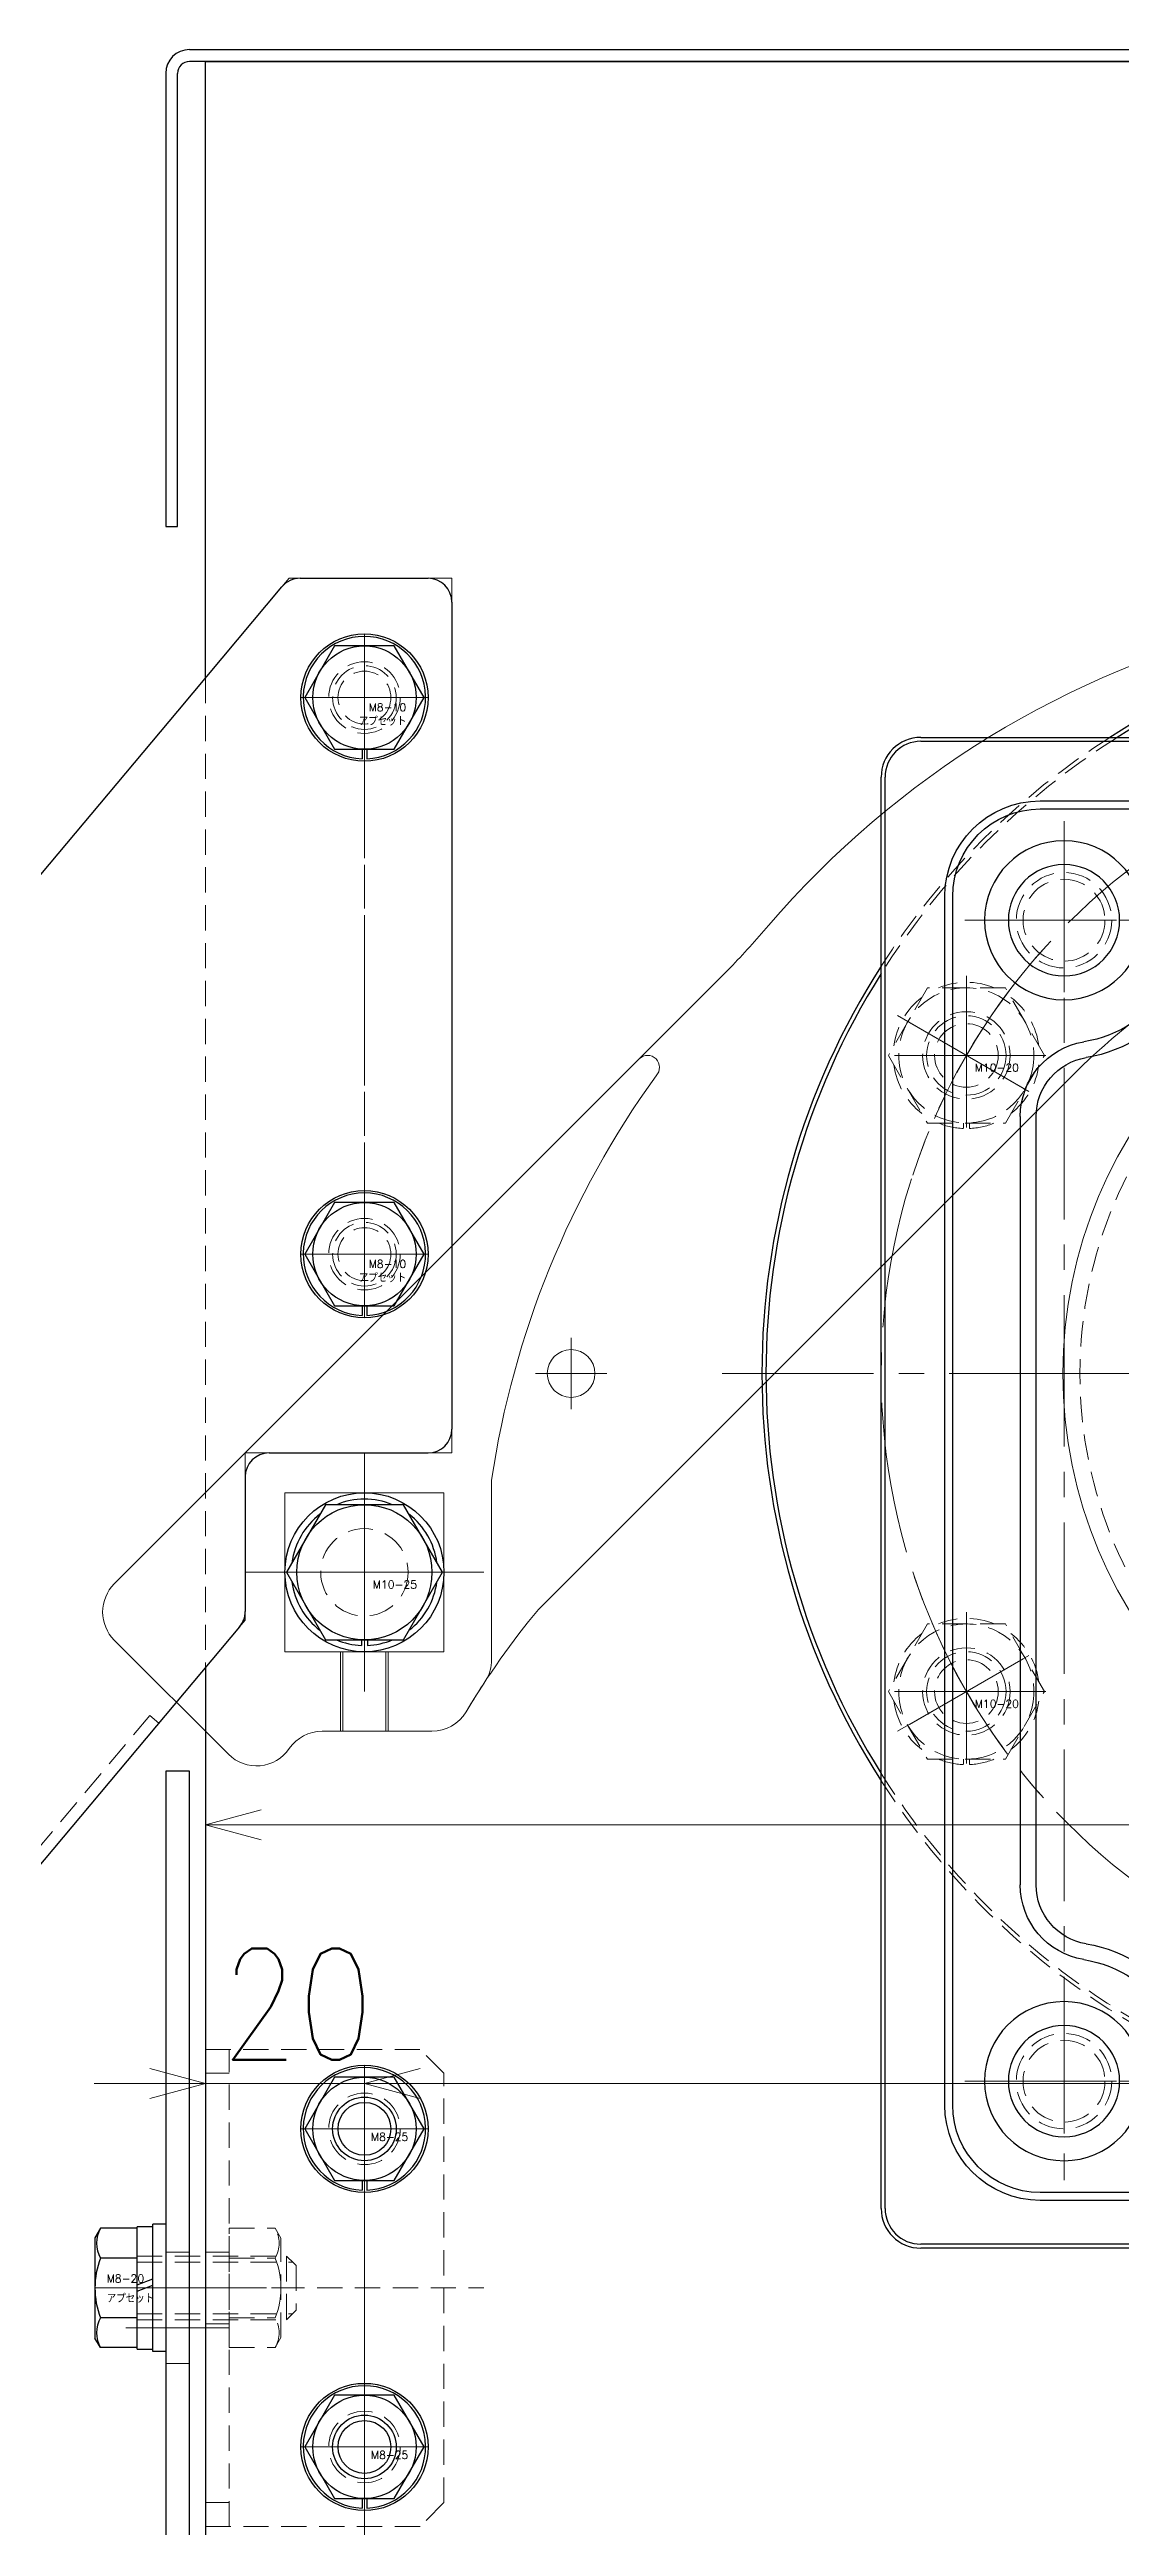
# Model space of a CAD drawing. Header units: millimetres. Extents: x 0 to 10987, y 0 to 7892.
# Drawn here: x 1537.4 to 1672.1, y 2193.9 to 2505.4 of the extents above; entities that cross this region are included whole.
import ezdxf
from ezdxf import colors
from ezdxf.entities.mleader import LeaderData, LeaderLine
from ezdxf.enums import TextEntityAlignment as Align
from ezdxf.math import Vec2, Vec3

# ---------------------------------------------------------------- set-up
doc = ezdxf.new("R2010")
doc.units = ezdxf.units.MM
doc.linetypes.add('CENTER2', pattern=[28.575, 19.05, -3.175, 3.175, -3.175])
doc.linetypes.add('HIDDEN2', pattern=[4.7625, 3.175, -1.5875])
for name, color, linetype, lineweight in [('01_外形線', 7, 'Continuous', 25), ('02_細線', 5, 'Continuous', 13), ('03_かくれ線', 6, 'HIDDEN2', 13), ('04_中心線', 1, 'CENTER2', 9), ('07_寸法線', 3, 'Continuous', 9)]:
    doc.layers.add(name, color=color, linetype=linetype, lineweight=lineweight)
doc.layers.add('10_DRAFT', color=8, linetype='Continuous', lineweight=0, plot=False)
doc.layers.add('10_補助線', color=8, linetype='Continuous', lineweight=13, plot=False)
doc.styles.add('KSS_TXT', font='txt.shx', dxfattribs={"bigfont": 'extfont2.shx'})
doc.styles.get("Standard").update_dxf_attribs({"font": 'arial.ttf'})
doc.styles.add('寸法用', font='simplex.shx', dxfattribs={"width": 0.8, "bigfont": '@extfont2.shx'})
doc.dimstyles.new('機械製図用', dxfattribs={"dimtxt": 3.5, "dimasz": 3.5, "dimexe": 2, "dimexo": 0, "dimgap": 1.2, "dimtad": 1, "dimdsep": 46, "dimtxsty": '寸法用', "dimblk": 'OPEN30', "dimcen": 0, "dimclrd": 256, "dimclre": 256, "dimclrt": 7, "dimazin": 2, "dimtm": 1e-09, "dimtfac": 0.75, "dimtmove": 0, "dimatfit": 3, "dimldrblk": 'OPEN30', "dimfxl": 1, "dimlwd": -1, "dimlwe": -1, "dimarcsym": 0})

# ---------------------------------------------------------------- blocks, each defined once
blk = doc.blocks.new('_Open30')
at = {"color": 0, "linetype": 'ByBlock', "lineweight": -2}
for p, q in [((-1, 0.268), (0, 0)), ((0, 0), (-1, -0.268)), ((0, 0), (-1, 0))]:
    blk.add_line(p, q, dxfattribs=at)
blk = doc.blocks.new('*D200')
at = {"layer": '07_寸法線', "transparency": 16777216}
for p, q in [((1557.03, 2160.93), (1557.03, 2284.17)), ((2357.03, 2155.93), (2357.03, 2284.17)), ((1564.03, 2282.17), (2350.03, 2282.17))]:
    blk.add_line(p, q, dxfattribs=at)
at = {"layer": 'Defpoints', "color": 0, "transparency": 16777216}
for p in [(2357.03, 2282.17), (1557.03, 2158.93), (2357.03, 2153.93)]:
    blk.add_point(p, dxfattribs=at)
at = {"layer": '07_寸法線', "transparency": 16777216, "xscale": 7, "yscale": 7, "zscale": 7, "rotation": 180}
blk.add_blockref('_Open30', (1557.03, 2282.17), dxfattribs=at)
at = {"layer": '07_寸法線', "transparency": 16777216, "xscale": 7, "yscale": 7, "zscale": 7}
blk.add_blockref('_Open30', (2357.03, 2282.17), dxfattribs=at)
at = {"layer": '07_寸法線', "color": 7, "transparency": 16777216, "insert": (1957.03, 2292.17), "char_height": 14, "attachment_point": 5, "style": '寸法用'}
blk.add_mtext('800', dxfattribs=at)
blk = doc.blocks.new('*D201')
at = {"layer": '07_寸法線', "transparency": 16777216}
for p, q in [((1577.03, 2150.43), (1577.03, 2251.63)), ((1584.03, 2249.63), (1850.03, 2249.63)), ((1857.03, 2150.43), (1857.03, 2251.63))]:
    blk.add_line(p, q, dxfattribs=at)
at = {"layer": 'Defpoints', "color": 0, "transparency": 16777216}
for p in [(1857.03, 2249.63), (1577.03, 2148.43), (1857.03, 2148.43)]:
    blk.add_point(p, dxfattribs=at)
at = {"layer": '07_寸法線', "transparency": 16777216, "xscale": 7, "yscale": 7, "zscale": 7, "rotation": 180}
blk.add_blockref('_Open30', (1577.03, 2249.63), dxfattribs=at)
at = {"layer": '07_寸法線', "transparency": 16777216, "xscale": 7, "yscale": 7, "zscale": 7}
blk.add_blockref('_Open30', (1857.03, 2249.63), dxfattribs=at)
at = {"layer": '07_寸法線', "color": 7, "transparency": 16777216, "insert": (1717.03, 2259.63), "char_height": 14, "attachment_point": 5, "style": '寸法用'}
blk.add_mtext('280', dxfattribs=at)
blk = doc.blocks.new('*D202')
at = {"layer": '07_寸法線', "transparency": 16777216}
for p, q in [((1550.03, 2249.63), (1543.03, 2249.63)), ((1557.03, 2155.93), (1557.03, 2251.63)), ((1557.03, 2249.63), (1577.03, 2249.63)), ((1577.03, 2150.43), (1577.03, 2251.63)), ((1584.03, 2249.63), (1591.03, 2249.63))]:
    blk.add_line(p, q, dxfattribs=at)
at = {"layer": 'Defpoints', "color": 0, "transparency": 16777216}
for p in [(1577.03, 2249.63), (1557.03, 2153.93), (1577.03, 2148.43)]:
    blk.add_point(p, dxfattribs=at)
at = {"layer": '07_寸法線', "transparency": 16777216, "xscale": 7, "yscale": 7, "zscale": 7}
blk.add_blockref('_Open30', (1557.03, 2249.63), dxfattribs=at)
at = {"layer": '07_寸法線', "transparency": 16777216, "xscale": 7, "yscale": 7, "zscale": 7, "rotation": 180}
blk.add_blockref('_Open30', (1577.03, 2249.63), dxfattribs=at)
at = {"layer": '07_寸法線', "color": 7, "transparency": 16777216, "insert": (1568.62, 2259.63), "char_height": 14, "attachment_point": 5, "style": '寸法用'}
blk.add_mtext('20', dxfattribs=at)
blk = doc.blocks.new('*U229')
blk.add_circle((0, 0), 5.5)
at = {"layer": '04_中心線'}
blk.add_line((0, 8.25), (0, -8.25), dxfattribs=at)
blk.add_arc((0, -80), 80, 78.1617, 101.8383, dxfattribs=at)
blk = doc.blocks.new('*U230')
at = {"layer": '03_かくれ線', "color": 0, "linetype": 'ByBlock', "lineweight": -2, "transparency": 16777216}
blk.add_blockref('*U229', (6480.56, 10582.32), dxfattribs=at)
for p, rotation in [((6411.28, 10542.32), 59.99999999999999), ((6549.84, 10542.32), 299.9999999999999), ((6411.28, 10462.32), 120), ((6549.84, 10462.32), 239.9999999999999), ((6480.56, 10422.32), 180)]:
    blk.add_blockref('*U229', p, dxfattribs=dict(at, rotation=rotation))
blk = doc.blocks.new('GM-SHYF-RH 0.4kW、1／160、＊＊V、60Hza')
at = {"layer": '01_外形線'}
for p, q in [((60, 72), (-105, 72)), ((60, 71), (-105, 71)), ((-84, 65.89), (-86.5, 64.44)), ((-84, 65.89), (-81.5, 64.44)), ((40, 65.89), (37.5, 64.44)), ((40, 65.89), (42.5, 64.44)), ((-86.5, 61.56), (-86.5, 64.44)), ((-81.5, 64.44), (-81.5, 61.56)), ((-68.09, 62.5), (24.09, 62.5)), ((37.5, 61.56), (37.5, 64.44)), ((42.5, 64.44), (42.5, 61.56)), ((-117, 60), (-117, -92)), ((-116, 60), (-116, -92)), ((-84, 60.11), (-86.5, 61.56)), ((-81.5, 61.56), (-84, 60.11)), ((24.09, 60.5), (-68.09, 60.5)), ((40, 60.11), (37.5, 61.56)), ((42.5, 61.56), (40, 60.11)), ((71, -92), (71, 60)), ((72, -92), (72, 60)), ((-242.5, 49), (-271.19, 49)), ((-242.5, -16), (-242.5, 49)), ((-282.67, 45.38), (-292.39, 38.57)), ((-145.5, 43.48), (-119.95, 43.94)), ((-242.5, 43.5), (-145.5, 43.5)), ((-242.5, 41), (-145.5, 41)), ((-175.5, 43.5), (-145.5, 43.5)), ((-145.5, -16), (-145.5, 43.5)), ((-145.5, 43.5), (-145.5, -16)), ((-139.5, 39.5), (-139.5, 40.5)), ((-128.5, -72.74), (-128.5, 40.74)), ((-255.5, 38.92), (-253.5, 37.74)), ((-253.5, 37.74), (-255.5, 36.09)), ((-251.5, 38.92), (-253.5, 37.74)), ((-253.5, 37.74), (-251.5, 36.09)), ((-242.5, 40), (-145.5, 40)), ((-242.5, 39), (-145.5, 39)), ((-139.5, 39.5), (-139.5, 39.1)), ((-293.5, -16), (-293.5, 36.44)), ((-242.5, 34.32), (-145.5, 34.32)), ((-136.5, 36.1), (-131.5, 36.1)), ((-117, 19.45), (-117, 33.23)), ((-107.5, -64.32), (-107.5, 32.32)), ((-105.5, 32.32), (-105.5, -64.32)), ((60.5, -64.32), (60.5, 32.32)), ((62.5, 32.32), (62.5, -64.32)), ((-242.5, 29.37), (-145.5, 29.37)), ((-136.5, 29.18), (-131.5, 29.18)), ((-139.5, 26.18), (-139.5, -16)), ((-136.5, 23), (-131.5, 23)), ((-242.5, 21.32), (-145.5, 21.32)), ((-242.5, 19.71), (-145.5, 19.71)), ((-5, 16.77), (-5, 20.8)), ((-5, 20.8), (5, 20.8)), ((5, 16.77), (5, 20.8)), ((-242.5, 15.75), (-145.5, 15.75)), ((-242.5, 14.28), (-145.5, 14.28)), ((-242.5, 10.19), (-145.5, 10.19)), ((-242.5, 8.83), (-145.5, 8.83)), ((-242.5, 4.64), (-145.5, 4.64)), ((-242.5, 3.37), (-145.5, 3.37)), ((-145.5, 4), (-139.5, 4)), ((-242.5, -1), (-145.5, -1)), ((-293.5, -16), (-293.5, -68.44)), ((-242.5, -16), (-242.5, -74.62)), ((-145.5, -16), (-145.5, -75.5)), ((-145.5, -75.5), (-145.5, -16)), ((-139.5, -58.18), (-139.5, -16)), ((-242.5, -31), (-145.5, -31)), ((-242.5, -35.37), (-145.5, -35.37)), ((-242.5, -36.64), (-145.5, -36.64)), ((-145.5, -36), (-139.5, -36)), ((-242.5, -40.83), (-145.5, -40.83)), ((-242.5, -42.19), (-145.5, -42.19)), ((-242.5, -46.28), (-145.5, -46.28)), ((-242.5, -47.75), (-145.5, -47.75)), ((-242.5, -51.71), (-145.5, -51.71)), ((-117, -51.45), (-117, -65.23)), ((-242.5, -53.32), (-145.5, -53.32)), ((-136.5, -55), (-131.5, -55)), ((-242.5, -61.37), (-145.5, -61.37)), ((-136.5, -61.18), (-131.5, -61.18)), ((-253.5, -69.74), (-255.5, -68.09)), ((-253.5, -69.74), (-251.5, -68.09)), ((-242.5, -66.32), (-145.5, -66.32)), ((-136.5, -68.1), (-131.5, -68.1)), ((-282.67, -77.38), (-292.39, -70.57)), ((-255.5, -70.92), (-253.5, -69.74)), ((-251.5, -70.92), (-253.5, -69.74)), ((-242.5, -71), (-145.5, -71)), ((-139.5, -71.5), (-139.5, -71.1)), ((-139.5, -71.5), (-139.5, -71.1)), ((-139.5, -71.5), (-139.5, -72.5)), ((-242.5, -72), (-145.5, -72)), ((-242.5, -73), (-145.5, -73)), ((-175.5, -74.5), (-242.5, -74.5)), ((-175.5, -79.5), (-175.5, -74.5)), ((-250.5, -79.5), (-250.5, -77.79)), ((-249.5, -77.62), (-245.5, -77.62)), ((-175.5, -75.5), (-145.5, -75.5)), ((-145.5, -75.48), (-119.95, -75.94)), ((-252.5, -81), (-252.5, -80.62)), ((-175.5, -79.5), (-250.5, -79.5)), ((-249.5, -108), (-249.5, -79.5)), ((-245, -79.5), (-245, -94)), ((-231, -79.5), (-231, -94)), ((-195, -79.5), (-195, -94)), ((-181, -79.5), (-181, -94)), ((-176.5, -108), (-176.5, -79.5)), ((-252.5, -81), (-271.19, -81)), ((-84, -92.11), (-86.5, -93.56)), ((-84, -92.11), (-81.5, -93.56)), ((-68.09, -92.5), (24.09, -92.5)), ((40, -92.11), (37.5, -93.56)), ((40, -92.11), (42.5, -93.56)), ((-86.5, -96.44), (-86.5, -93.56)), ((-84, -97.89), (-86.5, -96.44)), ((-81.5, -96.44), (-84, -97.89)), ((-81.5, -93.56), (-81.5, -96.44)), ((24.09, -94.5), (-68.09, -94.5)), ((37.5, -96.44), (37.5, -93.56)), ((40, -97.89), (37.5, -96.44)), ((42.5, -96.44), (40, -97.89)), ((42.5, -93.56), (42.5, -96.44)), ((-105, -103), (60, -103)), ((-105, -104), (60, -104)), ((-177.5, -109), (-248.5, -109)), ((-191.5, -109), (-191.5, -109.5)), ((-186, -109), (-186, -109.5)), ((-183.5, -109), (-183.5, -109.5)), ((-183.5, -109.5), (-191.5, -109.5))]:
    blk.add_line(p, q, dxfattribs=at)
for points in [[(-248.8, 35.92), (-248.89, 36.63), (-249.16, 37.3), (-249.59, 37.93), (-250.18, 38.47), (-250.89, 38.92), (-251.7, 39.25), (-252.58, 39.46), (-253.5, 39.53), (-254.42, 39.46), (-255.3, 39.25), (-256.11, 38.92), (-256.82, 38.47), (-257.41, 37.93), (-257.84, 37.3), (-258.11, 36.63), (-258.2, 35.92), (-258.11, 35.22), (-257.84, 34.54), (-257.41, 33.92), (-256.82, 33.38), (-256.11, 32.93), (-255.3, 32.59), (-254.42, 32.39), (-253.5, 32.32), (-252.58, 32.39), (-251.7, 32.59), (-250.89, 32.93), (-250.18, 33.38), (-249.59, 33.92), (-249.16, 34.54), (-248.89, 35.22)], [(-248.8, -67.92), (-248.89, -67.22), (-249.16, -66.54), (-249.59, -65.92), (-250.18, -65.38), (-250.89, -64.93), (-251.7, -64.59), (-252.58, -64.39), (-253.5, -64.32), (-254.42, -64.39), (-255.3, -64.59), (-256.11, -64.93), (-256.82, -65.38), (-257.41, -65.92), (-257.84, -66.54), (-258.11, -67.22), (-258.2, -67.92), (-258.11, -68.63), (-257.84, -69.3), (-257.41, -69.93), (-256.82, -70.47), (-256.11, -70.92), (-255.3, -71.25), (-254.42, -71.46), (-253.5, -71.53), (-252.58, -71.46), (-251.7, -71.25), (-250.89, -70.92), (-250.18, -70.47), (-249.59, -69.93), (-249.16, -69.3), (-248.89, -68.63)]]:
    blk.add_lwpolyline(points, close=True, dxfattribs=at)
for centre, radius in [((-102, 57), 10), ((-84, 63), 5.5), ((-84, 63), 5), ((40, 63), 5.5), ((40, 63), 5), ((57, 57), 10), ((-102, 57), 7), ((57, 57), 7), ((0, 0), 47.5), ((0, 0), 24), ((-102, -89), 10), ((57, -89), 10), ((-102, -89), 7), ((57, -89), 7), ((-188, -94), 6), ((-84, -95), 5.5), ((-84, -95), 5), ((40, -95), 5.5), ((40, -95), 5)]:
    blk.add_circle(centre, radius, dxfattribs=at)
for centre, radius, start, end in [((-105, 60), 12, 90, 180), ((60, 60), 12, 0, 90), ((-105, 60), 11, 90, 180), ((60, 60), 11, 0, 90), ((-68.09, 57), 5.5, 90, 159.3338), ((24.09, 57), 5.5, 20.6662, 90), ((-68.09, 57), 3.5, 90, 159.3338), ((24.09, 57), 3.5, 20.6662, 90), ((-84, 63), 13.5, 269.6249, 339.3338), ((-84, 63), 11.5, 269.6249, 339.3338), ((40, 63), 13.5, 200.6662, 266.9553), ((40, 63), 11.5, 200.6662, 266.9553), ((-84.11, 46), 5.5, 89.6249, 148.412), ((39.1, 46.02), 5.5, 31.5123, 86.9553), ((-271.19, 29), 20, 90, 125), ((-120, 46.94), 3, 271, 0), ((-102, 57), 15.5, 279.2069, 328.412), ((-102, 57), 17.5, 279.2069, 328.412), ((-84.11, 46), 3.5, 89.6249, 148.412), ((39.1, 46.02), 3.5, 31.5123, 86.9553), ((57, 57), 17.5, 211.5123, 260.7931), ((57, 57), 15.5, 211.5123, 260.7931), ((-131.5, 40.74), 3, 0, 90.9812), ((-142.5, 40.5), 3, 0, 90), ((-98, 32.32), 9.5, 99.2069, 180), ((53, 32.32), 9.5, 0, 80.7931), ((-290.9, 36.44), 2.6, 125, 180), ((-136.5, 39.1), 3, 180, 270), ((-98, 32.32), 7.5, 99.2069, 180), ((53, 32.32), 7.5, 0, 80.7931), ((-131.5, 33.1), 3, 0, 90), ((-136.5, 26.18), 3, 90, 180), ((-131.5, 26.18), 3, 0, 90), ((-136.5, 20), 3, 90, 180), ((0, 0), 17.5, 106.6015, 73.3985), ((-136.5, -52), 3, 180, 270), ((-136.5, -58.18), 3, 180, 270), ((-131.5, -58.18), 3, 270, 0), ((-131.5, -65.1), 3, 270, 0), ((-98, -64.32), 9.5, 180, 260.7931), ((-98, -64.32), 7.5, 180, 260.7931), ((53, -64.32), 7.5, 279.2069, 0), ((53, -64.32), 9.5, 279.2069, 0), ((-290.9, -68.44), 2.6, 180, 235), ((-136.5, -71.1), 3, 90, 180), ((-245.5, -74.62), 3, 270, 0), ((-142.5, -72.5), 3, 270, 0), ((-131.5, -72.74), 3, 269.0188, 0), ((-102, -89), 15.5, 31.586, 80.7931), ((-102, -89), 17.5, 31.586, 80.7931), ((57, -89), 17.5, 99.2069, 148.4898), ((57, -89), 15.5, 99.2069, 148.4898), ((-271.19, -61), 20, 235, 270), ((-249.5, -80.62), 3, 90, 180), ((-120, -78.94), 3, 0, 89), ((-84.11, -78), 5.5, 211.586, 270.3738), ((-84.11, -78), 3.5, 211.586, 270.3738), ((39.1, -78.02), 3.5, 273.046, 328.4898), ((39.1, -78.02), 5.5, 273.046, 328.4898), ((-84, -95), 13.5, 20.6684, 90.3738), ((-84, -95), 11.5, 20.6684, 90.3738), ((40, -95), 13.5, 93.046, 159.3316), ((40, -95), 11.5, 93.046, 159.3316), ((-68.09, -89), 3.5, 200.6684, 270), ((24.09, -89), 3.5, 270, 339.3316), ((-105, -92), 12, 180, 270), ((-105, -92), 11, 180, 270), ((-68.09, -89), 5.5, 200.6684, 270), ((24.09, -89), 5.5, 270, 339.3316), ((60, -92), 11, 270, 0), ((60, -92), 12, 270, 0), ((-238, -94), 7, 180, 0), ((-188, -94), 7, 180, 0), ((-248.5, -108), 1, 180, 270), ((-177.5, -108), 1, 270, 0)]:
    blk.add_arc(centre, radius, start, end, dxfattribs=at)
at = {"layer": '04_中心線'}
for p, q in [((-102, 69.46), (-102, 44.54)), ((-84, 70.38), (-84, 55.61)), ((40, 70.38), (40, 55.61)), ((57, 69.46), (57, 44.54)), ((-76.62, 63), (-91.38, 63)), ((0, 65.36), (0, -65.36)), ((47.38, 63), (32.62, 63)), ((-89.54, 57), (-114.46, 57)), ((69.46, 57), (44.54, 57)), ((65.36, 0), (-65.36, 0)), ((-96.56, -16), (-297.81, -16)), ((-238, -76.72), (-238, -104.7)), ((-188, -76.72), (-188, -104.7)), ((-102, -76.54), (-102, -101.46)), ((57, -76.54), (57, -101.46)), ((-89.54, -89), (-114.46, -89)), ((-84, -87.62), (-84, -102.39)), ((40, -87.62), (40, -102.39)), ((69.46, -89), (44.54, -89)), ((-247.59, -94), (-228.41, -94)), ((-198.19, -94), (-177.81, -94)), ((-76.62, -95), (-91.38, -95)), ((47.38, -95), (32.62, -95))]:
    blk.add_line(p, q, dxfattribs=at)
blk = doc.blocks.new('_TagCircle')
at = {"color": 0, "linetype": 'ByBlock', "lineweight": -2, "transparency": 16777216}
blk.add_circle((0, 0), 4, dxfattribs=at)
at = {"color": 0, "transparency": 16777216, "style": '寸法用'}
blk.add_attdef('タグ番号', text='', height=3, dxfattribs=at).set_placement((0, -1.5), align=Align.CENTER)
blk = doc.blocks.new('_None')

msp = doc.modelspace()

# ---------------------------------------------------------------- linework, layer by layer
at = {"layer": '01_外形線'}
for p, q in [((1555.032, 2505.433), (2117.032, 2505.433)), ((1552.032, 2502.433), (1552.032, 2445.433)), ((1553.532, 2445.433), (1553.532, 2502.433)), ((2117.032, 2503.933), (1555.032, 2503.933)), ((1557.032, 2503.933), (1877.032, 2503.933)), ((1557.032, 2426.404), (1557.032, 2503.933)), ((1552.032, 2445.433), (1553.532, 2445.433)), ((1553.541, 2422.243), (1566.649, 2437.865)), ((1568.947, 2438.937), (1585.032, 2438.937)), ((1588.032, 2435.937), (1588.032, 2331.933)), ((1573.279, 2430.433), (1569.527, 2423.933)), ((1580.785, 2430.433), (1573.279, 2430.433)), ((1584.538, 2423.933), (1580.785, 2430.433)), ((1569.527, 2423.933), (1573.279, 2417.433)), ((1580.785, 2417.433), (1584.538, 2423.933)), ((1367.764, 2200.843), (1553.541, 2422.243)), ((1573.279, 2417.433), (1580.785, 2417.433)), ((1576.732, 2417.433), (1576.732, 2416.239)), ((1577.332, 2417.433), (1577.332, 2416.239)), ((1647.032, 2418.933), (1839.032, 2418.933)), ((1647.032, 2418.433), (1839.032, 2418.433)), ((1642.032, 2233.933), (1642.032, 2413.933)), ((1642.532, 2233.933), (1642.532, 2413.933)), ((1573.279, 2360.433), (1569.527, 2353.933)), ((1580.785, 2360.433), (1573.279, 2360.433)), ((1584.538, 2353.933), (1580.785, 2360.433)), ((1569.527, 2353.933), (1573.279, 2347.433)), ((1580.785, 2347.433), (1584.538, 2353.933)), ((1573.279, 2347.433), (1580.785, 2347.433)), ((1576.732, 2347.433), (1576.732, 2346.239)), ((1577.332, 2347.433), (1577.332, 2346.239)), ((1565.032, 2328.933), (1585.032, 2328.933)), ((1562.032, 2325.933), (1562.032, 2308.997)), ((1572.125, 2322.433), (1567.217, 2313.933)), ((1581.94, 2322.433), (1572.125, 2322.433)), ((1586.847, 2313.933), (1581.94, 2322.433)), ((1567.217, 2313.933), (1572.125, 2305.433)), ((1581.94, 2305.433), (1586.847, 2313.933)), ((1561.33, 2307.069), (1390.48, 2103.458)), ((1572.125, 2305.433), (1581.94, 2305.433)), ((1576.657, 2305.433), (1576.657, 2304.741)), ((1577.407, 2305.433), (1577.407, 2304.741)), ((1557.032, 2301.946), (1557.032, 2163.933)), ((1573.279, 2250.433), (1569.527, 2243.933)), ((1580.785, 2250.433), (1573.279, 2250.433)), ((1584.538, 2243.933), (1580.785, 2250.433)), ((1569.527, 2243.933), (1573.279, 2237.433)), ((1580.785, 2237.433), (1584.538, 2243.933)), ((1573.279, 2237.433), (1580.785, 2237.433)), ((1576.732, 2237.433), (1576.732, 2236.239)), ((1577.332, 2237.433), (1577.332, 2236.239)), ((1543.828, 2231.439), (1543.132, 2230.233)), ((1548.432, 2231.439), (1543.828, 2231.439)), ((1548.432, 2224.333), (1548.432, 2231.633)), ((1550.432, 2231.633), (1548.432, 2231.633)), ((1548.432, 2216.428), (1548.432, 2231.439)), ((1550.432, 2215.933), (1550.432, 2231.933)), ((1552.032, 2231.933), (1550.432, 2231.933)), ((1550.432, 2225.061), (1550.432, 2231.633)), ((1552.032, 2231.933), (1552.032, 2215.933)), ((1543.132, 2230.233), (1543.132, 2217.633)), ((1548.432, 2227.686), (1543.828, 2227.686)), ((1839.032, 2229.433), (1647.032, 2229.433)), ((1839.032, 2228.933), (1647.032, 2228.933)), ((1548.432, 2224.333), (1550.432, 2225.061)), ((1548.432, 2223.533), (1550.432, 2224.261)), ((1550.432, 2216.233), (1550.432, 2224.261)), ((1548.432, 2216.233), (1548.432, 2223.533)), ((1548.432, 2220.18), (1543.828, 2220.18)), ((1543.828, 2216.428), (1543.132, 2217.633)), ((1548.432, 2216.428), (1543.828, 2216.428)), ((1548.432, 2216.233), (1550.432, 2216.233)), ((1552.032, 2215.933), (1550.432, 2215.933)), ((1573.279, 2210.433), (1569.527, 2203.933)), ((1580.785, 2210.433), (1573.279, 2210.433)), ((1584.538, 2203.933), (1580.785, 2210.433)), ((1569.527, 2203.933), (1573.279, 2197.433)), ((1580.785, 2197.433), (1584.538, 2203.933)), ((1573.279, 2197.433), (1580.785, 2197.433)), ((1576.732, 2197.433), (1576.732, 2196.239)), ((1577.332, 2197.433), (1577.332, 2196.239))]:
    msp.add_line(p, q, dxfattribs=at)
msp.add_lwpolyline([(1552.032, 2158.933), (1555.032, 2158.933), (1555.032, 2288.933), (1552.032, 2288.933)], close=True, dxfattribs=at)
for centre, radius in [((1577.032, 2423.933), 8), ((1577.032, 2423.933), 6.5), ((1577.032, 2353.933), 8), ((1577.032, 2353.933), 6.5), ((1577.032, 2313.933), 10), ((1577.032, 2313.933), 8.5), ((1577.032, 2243.933), 8), ((1577.032, 2243.933), 6.5), ((1577.032, 2243.933), 4), ((1577.032, 2243.933), 3.324), ((1577.032, 2203.933), 8), ((1577.032, 2203.933), 6.5), ((1577.032, 2203.933), 4), ((1577.032, 2203.933), 3.324)]:
    msp.add_circle(centre, radius, dxfattribs=at)
for centre, radius, start, end in [((1555.032, 2502.433), 3, 90, 180), ((1555.032, 2502.433), 1.5, 90, 180), ((1568.947, 2435.937), 3, 90, 140), ((1585.032, 2435.937), 3, 0, 90), ((1722.032, 2338.933), 95, 57.3631, 122.6369), ((1722.032, 2338.933), 94.5, 57.83956, 122.16044), ((1577.032, 2423.933), 7.7, 272.23287, 267.76713), ((1647.032, 2413.933), 5, 90, 180), ((1647.032, 2413.933), 4.5, 90, 180), ((1722.032, 2338.933), 95, 147.3631, 212.6369), ((1722.032, 2338.933), 94.5, 147.83956, 212.16044), ((1577.032, 2353.933), 7.7, 272.23287, 267.76713), ((1585.032, 2331.933), 3, 270, 0), ((1565.032, 2325.933), 3, 90, 180), ((1577.032, 2313.933), 9.2, 127.50502, 172.49498), ((1577.032, 2313.933), 9.2, 67.50502, 112.49498), ((1577.032, 2313.933), 9.2, 7.50502, 52.49498), ((1577.032, 2313.933), 9.2, 187.50502, 232.49498), ((1577.032, 2313.933), 9.2, 307.50502, 352.49498), ((1559.032, 2308.997), 3, 320, 0), ((1577.032, 2313.933), 9.2, 247.50502, 267.66393), ((1577.032, 2313.933), 9.2, 272.33607, 292.49498), ((1577.032, 2243.933), 7.7, 272.23287, 267.76713), ((1647.032, 2233.933), 5, 180, 270), ((1647.032, 2233.933), 4.5, 180, 270), ((1547.078, 2229.562), 3.753, 150.00001, 209.99999), ((1553.597, 2223.933), 10.465, 158.98558, 201.01442), ((1547.078, 2218.304), 3.753, 150.00001, 209.99999), ((1577.032, 2203.933), 7.7, 272.23287, 267.76713)]:
    msp.add_arc(centre, radius, start, end, dxfattribs=at)
at = {"layer": '02_細線'}
msp.add_circle((1722.032, 2338.933), 57.15, dxfattribs=at)
at = {"layer": '03_かくれ線'}
for p, q in [((1577.032, 2431.433), (1577.032, 2416.433)), ((1557.032, 2426.404), (1557.032, 2301.946)), ((1647.843, 2387.433), (1642.935, 2378.933)), ((1657.658, 2387.433), (1647.843, 2387.433)), ((1662.565, 2378.933), (1657.658, 2387.433)), ((1642.935, 2378.933), (1647.843, 2370.433)), ((1657.658, 2370.433), (1662.565, 2378.933)), ((1647.843, 2370.433), (1657.658, 2370.433)), ((1652.375, 2370.433), (1652.375, 2369.741)), ((1653.125, 2370.433), (1653.125, 2369.741)), ((1577.032, 2361.433), (1577.032, 2346.433)), ((1647.843, 2307.433), (1642.935, 2298.933)), ((1657.658, 2307.433), (1647.843, 2307.433)), ((1662.565, 2298.933), (1657.658, 2307.433)), ((1642.935, 2298.933), (1647.843, 2290.433)), ((1657.658, 2290.433), (1662.565, 2298.933)), ((1550.028, 2295.933), (1389.331, 2104.422)), ((1550.028, 2295.933), (1551.177, 2294.969)), ((1647.843, 2290.433), (1657.658, 2290.433)), ((1652.375, 2290.433), (1652.375, 2289.741)), ((1653.125, 2290.433), (1653.125, 2289.741)), ((1557.032, 2253.933), (1584.032, 2253.933)), ((1557.032, 2193.933), (1557.032, 2253.933)), ((1560.032, 2193.933), (1560.032, 2253.933)), ((1587.032, 2250.933), (1584.032, 2253.933)), ((1557.032, 2250.933), (1560.032, 2250.933)), ((1577.032, 2251.433), (1577.032, 2196.433)), ((1577.032, 2251.433), (1577.032, 2236.433)), ((1587.032, 2196.933), (1587.032, 2250.933)), ((1569.532, 2243.933), (1584.532, 2243.933)), ((1560.032, 2216.428), (1560.032, 2231.439)), ((1560.032, 2231.439), (1565.807, 2231.439)), ((1565.807, 2231.439), (1566.532, 2230.183)), ((1548.432, 2227.933), (1567.232, 2227.933)), ((1552.032, 2228.433), (1555.032, 2228.433)), ((1557.032, 2228.433), (1560.032, 2228.433)), ((1560.032, 2227.686), (1565.807, 2227.686)), ((1566.532, 2217.683), (1566.532, 2230.183)), ((1567.232, 2227.933), (1567.232, 2219.933)), ((1567.232, 2227.933), (1568.132, 2227.033)), ((1548.432, 2227.183), (1567.982, 2227.183)), ((1568.132, 2227.033), (1568.432, 2226.733)), ((1568.432, 2226.733), (1568.432, 2221.133)), ((1552.032, 2223.933), (1592.032, 2223.933)), ((1568.132, 2220.833), (1568.432, 2221.133)), ((1548.432, 2220.683), (1567.982, 2220.683)), ((1548.432, 2219.933), (1567.232, 2219.933)), ((1557.032, 2219.433), (1560.032, 2219.433)), ((1560.032, 2220.18), (1565.807, 2220.18)), ((1567.232, 2219.933), (1568.132, 2220.833)), ((1560.032, 2216.428), (1565.807, 2216.428)), ((1565.807, 2216.428), (1566.532, 2217.683)), ((1552.032, 2214.433), (1555.032, 2214.433)), ((1577.032, 2211.433), (1577.032, 2196.433)), ((1569.532, 2203.933), (1584.532, 2203.933)), ((1557.032, 2196.933), (1560.032, 2196.933)), ((1587.032, 2196.933), (1584.032, 2193.933)), ((1584.032, 2193.933), (1557.032, 2193.933))]:
    msp.add_line(p, q, dxfattribs=at)
for centre, radius in [((1577.032, 2423.933), 4.5), ((1577.032, 2423.933), 4), ((1577.032, 2423.933), 3.325), ((1665.032, 2395.933), 6), ((1665.032, 2395.933), 5.15), ((1722.032, 2338.933), 55), ((1652.75, 2378.933), 8.5), ((1652.75, 2378.933), 5), ((1652.75, 2378.933), 4), ((1577.032, 2353.933), 4.5), ((1577.032, 2353.933), 4), ((1577.032, 2353.933), 3.325), ((1577.032, 2313.933), 5.5), ((1652.75, 2298.933), 8.5), ((1652.75, 2298.933), 5), ((1652.75, 2298.933), 4), ((1665.032, 2249.933), 6), ((1665.032, 2249.933), 5.15), ((1577.032, 2243.933), 4.5), ((1577.032, 2243.933), 4.5), ((1577.032, 2203.933), 4.5), ((1577.032, 2203.933), 4.5)]:
    msp.add_circle(centre, radius, dxfattribs=at)
for centre, radius, start, end in [((1722.032, 2338.933), 95, 212.6369, 57.3631), ((1722.032, 2338.933), 95, 122.6369, 147.3631), ((1722.032, 2338.933), 94.5, 122.16044, 147.83956), ((1722.032, 2338.933), 94.5, 212.16044, 57.83956), ((1652.75, 2378.933), 9.2, 127.50502, 172.49498), ((1652.75, 2378.933), 9.2, 67.50502, 112.49498), ((1652.75, 2378.933), 9.2, 7.50502, 52.49498), ((1652.75, 2378.933), 9.2, 187.50502, 232.49498), ((1652.75, 2378.933), 9.2, 307.50502, 352.49498), ((1652.75, 2378.933), 9.2, 247.50502, 267.66393), ((1652.75, 2378.933), 9.2, 272.33607, 292.49498), ((1652.75, 2298.933), 9.2, 127.50502, 172.49498), ((1652.75, 2298.933), 9.2, 67.50502, 112.49498), ((1652.75, 2298.933), 9.2, 7.50502, 52.49498), ((1652.75, 2298.933), 9.2, 187.50502, 232.49498), ((1652.75, 2298.933), 9.2, 307.50502, 352.49498), ((1652.75, 2298.933), 9.2, 247.50502, 267.66393), ((1652.75, 2298.933), 9.2, 272.33607, 292.49498), ((1562.557, 2229.562), 3.753, 330.00001, 29.99999), ((1556.456, 2223.933), 10.077, 338.13461, 21.86539), ((1562.557, 2218.304), 3.753, 330.00001, 29.99999)]:
    msp.add_arc(centre, radius, start, end, dxfattribs=at)
at = {"layer": '04_中心線'}
for p, q in [((1577.032, 2431.933), (1577.032, 2415.933)), ((1577.032, 2346.592), (1577.032, 2431.274)), ((1577.032, 2418.333), (1577.032, 2429.533)), ((1577.032, 2348.933), (1577.032, 2428.933)), ((1585.032, 2423.933), (1569.032, 2423.933)), ((1569.532, 2423.933), (1584.532, 2423.933)), ((1584.373, 2423.933), (1569.691, 2423.933)), ((1665.032, 2405.933), (1665.032, 2239.933)), ((1834.032, 2395.933), (1655.032, 2395.933)), ((1652.75, 2388.933), (1652.75, 2368.933)), ((1644.09, 2383.933), (1661.41, 2373.933)), ((1662.75, 2378.933), (1642.75, 2378.933)), ((1577.032, 2361.933), (1577.032, 2345.933)), ((1577.032, 2348.333), (1577.032, 2359.533)), ((1585.032, 2353.933), (1569.032, 2353.933)), ((1584.373, 2353.933), (1569.691, 2353.933)), ((1572.032, 2353.933), (1582.032, 2353.933)), ((1622.032, 2338.933), (1822.032, 2338.933)), ((1784.182, 2338.933), (1659.882, 2338.933)), ((1577.032, 2323.933), (1577.032, 2303.933)), ((1577.032, 2321.808), (1577.032, 2306.058)), ((1587.032, 2313.933), (1567.032, 2313.933)), ((1569.157, 2313.933), (1584.907, 2313.933)), ((1652.75, 2308.933), (1652.75, 2288.933)), ((1644.09, 2293.933), (1661.41, 2303.933)), ((1662.75, 2298.933), (1642.75, 2298.933)), ((1577.032, 2251.933), (1577.032, 2235.933)), ((1577.032, 2198.333), (1577.032, 2249.533)), ((1577.032, 2238.333), (1577.032, 2249.533)), ((1834.032, 2249.933), (1655.032, 2249.933)), ((1585.032, 2243.933), (1569.032, 2243.933)), ((1571.432, 2243.933), (1582.632, 2243.933)), ((1543.132, 2223.933), (1568.432, 2223.933)), ((1547.032, 2223.933), (1560.032, 2223.933)), ((1547.032, 2218.933), (1560.032, 2218.933)), ((1577.032, 2211.933), (1577.032, 2195.933)), ((1577.032, 2198.333), (1577.032, 2209.533)), ((1585.032, 2203.933), (1569.032, 2203.933)), ((1571.432, 2203.933), (1582.632, 2203.933))]:
    msp.add_line(p, q, dxfattribs=at)
msp.add_circle((1722.032, 2338.933), 80, dxfattribs=at)
at = {"layer": '10_DRAFT'}
for p, q in [((1603.032, 2334.433), (1603.032, 2343.433)), ((1607.532, 2338.933), (1598.532, 2338.933)), ((1577.032, 2328.933), (1577.032, 2298.933)), ((1577.032, 2328.933), (1577.032, 2298.933)), ((1562.032, 2313.933), (1592.032, 2313.933)), ((1574.032, 2293.933), (1574.032, 2303.933)), ((1574.332, 2293.933), (1574.332, 2303.933)), ((1579.732, 2293.933), (1579.732, 2303.933)), ((1580.032, 2293.933), (1580.032, 2303.933))]:
    msp.add_line(p, q, dxfattribs=at)
at = {"layer": '10_DRAFT', "color": 1}
msp.add_line((1562.032, 2313.933), (1592.032, 2313.933), dxfattribs=at)
at = {"layer": '10_DRAFT'}
msp.add_lwpolyline([(1683.025, 2390.235, 0.0361441), (1667.308, 2377.64), (1598.92, 2309.253, 0.0394687), (1589.825, 2296.379, -0.2645788), (1585.527, 2293.933), (1571.709, 2293.933, 0.2475516), (1567.582, 2291.757, -0.4695869), (1559.921, 2291.045), (1545.568, 2305.398, -0.4142136), (1545.568, 2312.469), (1623.057, 2389.958, 0.0119337), (1627.863, 2395.264, -0.1578942), (1689.541, 2433.046, -0.1901217)], format="xyb", dxfattribs=at)
msp.add_lwpolyline([(1613.717, 2376.375, 0.9975731), (1611.595, 2378.496), (1545.568, 2312.469, 0.4142136), (1545.568, 2305.398), (1559.921, 2291.045, 0.4695869), (1567.582, 2291.757, -0.2475516), (1571.709, 2293.933), (1585.527, 2293.933, 0.2645788), (1589.825, 2296.379, -0.0117609), (1592.322, 2300.365, 0.1356885), (1593.032, 2302.933), (1593.032, 2325.534, -0.1199073)], format="xyb", close=True, dxfattribs=at)
for points in [[(1567.032, 2303.933), (1587.032, 2303.933), (1587.032, 2323.933), (1567.032, 2323.933), (1567.032, 2303.933)], [(1587.032, 2321.933), (1587.032, 2323.933), (1567.032, 2323.933), (1567.032, 2321.933)], [(1567.032, 2321.933), (1567.032, 2303.933), (1587.032, 2303.933), (1587.032, 2321.933)]]:
    msp.add_lwpolyline(points, dxfattribs=at)
msp.add_circle((1603.032, 2338.933), 3, dxfattribs=at)
at = {"layer": '10_補助線'}
for p, q in [((1567.548, 2438.937), (1566.649, 2437.865)), ((1568.947, 2438.937), (1567.548, 2438.937)), ((1588.032, 2438.937), (1585.032, 2438.937)), ((1588.032, 2438.937), (1588.032, 2435.937)), ((1588.032, 2331.933), (1588.032, 2328.933)), ((1565.032, 2328.933), (1562.032, 2328.933)), ((1562.032, 2328.933), (1562.032, 2325.933)), ((1588.032, 2328.933), (1585.032, 2328.933)), ((1562.032, 2308.997), (1562.032, 2307.905)), ((1561.33, 2307.069), (1562.032, 2307.905))]:
    msp.add_line(p, q, dxfattribs=at)

# ---------------------------------------------------------------- block references
at = {"xscale": -1}
msp.add_blockref('GM-SHYF-RH 0.4kW、1／160、＊＊V、60Hza', (1722.032, 2338.933), dxfattribs=at)
at = {"layer": '03_かくれ線'}
msp.add_blockref('*U230', (-4758.528, -8163.386), dxfattribs=at)

# ---------------------------------------------------------------- texts
at = {"layer": '03_かくれ線', "style": 'KSS_TXT'}
for s, p in [('アプセット', (1576.309, 2420.418)), ('M8-10', (1577.565, 2422.209)), ('M10-20', (1653.798, 2376.891)), ('M8-10', (1577.565, 2352.209)), ('アプセット', (1576.309, 2350.418)), ('M10-25', (1578.08, 2311.891)), ('M10-20', (1653.798, 2296.891)), ('M8-25', (1577.843, 2242.424)), ('M8-20', (1544.608, 2224.613)), ('アプセット', (1544.608, 2222.075)), ('M8-25', (1577.843, 2202.424))]:
    msp.add_text(s, height=1, dxfattribs=at).set_placement(p)

# ---------------------------------------------------------------- dimensions: what is measured, and where the dimension line sits
at = {"layer": '07_寸法線'}
for base, p1, p2, picture, middle in [((2357.032, 2282.175), (1557.032, 2158.933), (2357.032, 2153.933), '*D200', (1957.032, 2292.175)), ((1857.032, 2249.633), (1577.032, 2148.433), (1857.032, 2148.433), '*D201', (1717.032, 2259.633))]:
    dim = msp.add_linear_dim(base=base, p1=p1, p2=p2, dimstyle='機械製図用', override={"dimtxt": 14, "dimasz": 7, "dimexo": 2, "dimgap": 3}, dxfattribs=at)
    dim.commit()
    dim.dimension.update_dxf_attribs({"geometry": picture, "text_midpoint": middle})
dim = msp.add_linear_dim(base=(1577.032, 2249.633), p1=(1557.032, 2153.933), p2=(1577.032, 2148.433), dimstyle='機械製図用', override={"dimtxt": 14, "dimasz": 7, "dimexo": 2, "dimgap": 3, "dimtmove": 2}, dxfattribs=at)
dim.commit()
dim.dimension.update_dxf_attribs({"geometry": '*D202', "text_midpoint": (1568.625, 2259.633), "dimtype": 160})

# ---------------------------------------------------------------- leaders
ml = msp.add_multileader_block('Standard', dxfattribs=at)
ml.set_content('_TagCircle', color=256, scale=-10.5)
ml.set_attribute('タグ番号', '1A', width=0)
ml.set_leader_properties()
ml.set_arrow_properties(name='NONE')
ml.build(insert=Vec2(0, 0))
ml.multileader.update_dxf_attribs({"dogleg_length": 1, "arrow_head_size": 36.75, "scale": 6})
ctx = ml.context
ctx.base_point, ctx.scale, ctx.char_height, ctx.arrow_head_size, ctx.landing_gap_size, ctx.plane_origin = Vec3(8943.466, 2201.866), 6, 42, 36.75, 21, Vec3(8203.481, 2141.535)
ctx.text_align_type = 2
notes = []
notes.append((ctx, [(0, (0, 0, 0), (0, 0), (1, 0), 1, [])]))
ctx.block.insert, ctx.block.scale = Vec3(8964.466, 2201.866), Vec3(-10.5, 10.5, 10.5)
for ctx, leaders in notes:
    for number, flags, end, landing, length, lines in leaders:
        leader = LeaderData()
        leader.index, (leader.has_last_leader_line, leader.has_dogleg_vector, leader.attachment_direction) = number, flags
        leader.last_leader_point, leader.dogleg_vector, leader.dogleg_length = Vec3(end), Vec3(landing), length
        for number, points, colour, breaks in lines:
            line = LeaderLine()
            line.index, line.vertices, line.color, line.breaks = number, Vec3.list(points), colors.encode_raw_color(colour), breaks
            leader.lines.append(line)
        ctx.leaders.append(leader)

doc.saveas('drawing.dxf')
